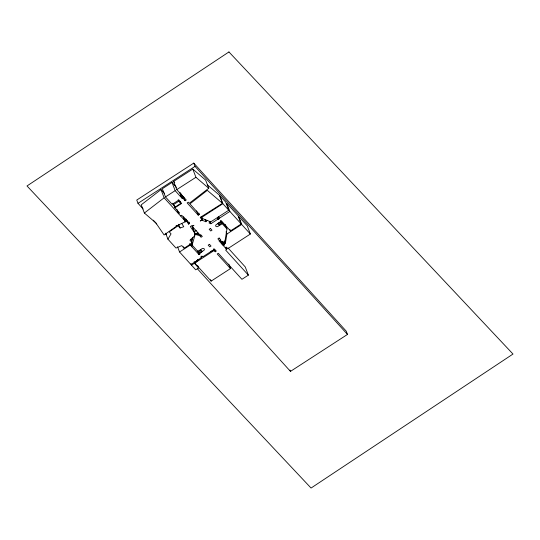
<?xml version="1.0" encoding="UTF-8"?>
<svg xmlns="http://www.w3.org/2000/svg" width="540" height="540" viewBox="0 0 540 540"><rect width="100%" height="100%" fill="white"/><g stroke="black" fill="none" stroke-linecap="round" stroke-linejoin="round"><path stroke-width="0.81" d="M225.268 224.478L226.976 228.953L224.728 242.609L222.116 244.303M222.5 243.479L223.324 245.632L224.397 244.937L223.776 244.249L225.389 243.203L226.901 234.029L226.044 231.795M192.166 225.976L195.014 233.435L194.272 236.21L189.972 240.26L192.368 242.899L184.126 248.245L181.73 245.606L175.986 248.063L167.913 239.166L165.638 233.199M191.45 241.988L192.753 237.398M191.477 242.055L192.78 237.465M189.736 243.526L190.31 245.018L199.024 254.61L200.104 253.915L192.119 245.079L195.156 234.36L192.598 227.651M167.913 239.166L171.059 233.847L169.222 231.869L178.065 225.801L180.07 228.008L183.769 226.732L181.933 223.709M201.042 217.904L201.899 220.144L205.936 221.765L207.043 220.374M210.128 221.616L209.021 223.007L210.863 223.749L218.032 219.098L217.465 217.607M199.085 259.153L194.731 263.075L211.12 281.131L230.479 268.582L228.771 264.107M200.948 257.472L202.19 256.351M164.342 193.293L160.994 189.601L141.244 204.815L144.376 213.023L155.824 222.885L164.113 234.974L177.667 225.369L186.611 221.177L185.753 218.936M144.376 213.023L164.126 197.802L160.994 189.601M181.359 193.975L183.074 198.45L185.132 200.718L186.246 199.989L176.762 189.614L173.63 181.406L192.8 169.081L205.625 180.063L208.757 188.264L189.263 203.29L188.264 202.196L187.137 202.925L198.254 215.183L199.361 214.468L198.815 213.03M219.375 225.437L217.978 226.388A1.633 1.208 -20.9 0 1 215.946 226.355A1.633 1.208 -20.9 0 1 216.128 224.694L217.762 223.661M200.644 249.635L202.034 248.684A1.633 1.208 -20.9 0 1 204.073 248.717A1.633 1.208 -20.9 0 1 203.884 250.378L202.257 251.417M197.519 268.927L290.48 371.385L347.49 334.435L346.235 331.155L193.759 163.1L136.748 200.05L138.004 203.33L143.107 208.953M138.004 203.33L195.007 166.381L193.759 163.1M176.492 187.387L172.017 182.453L162.338 188.73L165.47 196.931L172.186 204.336L178.909 199.976L181.622 203.438L174.899 207.792L179.624 213.003L178.551 213.705L176.951 209.52M165.47 196.931L175.149 190.66L172.017 182.453M175.149 190.66L181.865 198.059L180.212 192.861M179.894 201.177L180.745 203.418L175.372 206.901L173.387 204.721L178.767 201.238L178.2 199.746M182.135 197.883L183.074 198.45M180.556 215.912L181.629 215.217L189.587 223.519L188.642 224.134L186.611 221.177M207.34 184.849L219.375 195.116L222.507 203.317L200.259 217.397L202.325 219.672L200.259 221.009L201.899 220.144M222.845 203.688L201.866 217.282L203.006 218.754L210.769 221.873L228.764 210.215L225.632 202.007L219.713 195.487L222.845 203.688L228.764 210.215M194.218 231.903L196.236 230.594M218.032 219.098L218.288 219.382L219.368 218.687L219.112 218.403L229.865 211.43L226.732 203.222L238.1 215.757L241.232 223.958L230.479 230.931L221.373 220.894L220.3 221.596L226.976 228.953M197.849 232.619L195.156 234.36L199.361 235.541L200.759 234.731L202.318 236.453L201.069 237.263L199.503 235.548M221.272 221.238L222.21 223.702L219.429 225.504L217.701 223.594L219.854 222.203M201.11 256.055L201.677 257.546L190.924 264.519L179.55 251.991L190.31 245.018M226.901 234.029L241.677 224.451L238.545 216.25L247.239 225.828L250.371 234.029L227.786 248.67L226.402 247.144L225.329 247.847M198.666 252.329L199.53 253.274L202.311 251.478L200.583 249.575L197.809 251.377L199.53 253.274L202.311 251.478M219.767 240.462L220.934 241.475L224.714 242.615L219.767 240.462L219.051 240.921L226.712 249.372L225.632 250.067L248.373 275.13L241.92 279.308L218.309 253.287L217.235 253.989L230.479 268.582M191.504 265.167L194.407 263.291L198.612 267.928L195.716 269.804L191.504 265.167L190.937 263.675M213.489 248.947L215.224 251.775L216.304 251.08L214.583 249.183L202.736 256.838L202.102 256.129L201.022 256.824L201.677 257.546M217.701 223.594L220.489 221.798L221.346 222.743M176.762 189.614L195.932 177.289L208.757 188.264M183.647 216.729L185.315 221.873L183.944 218.288M210.316 251.478L214.097 250.526L194.731 263.075L194.164 261.583M176.033 225.754L177.667 225.369M223.351 242.818L221.218 242.217L222.352 243.466M222.507 203.317L207.299 190.343L189.938 203.863L199.361 214.468M173.63 181.406L174.764 182.655M195.007 166.381L347.49 334.435M229.865 211.43L241.232 223.958M241.677 224.451L250.371 234.029M220.462 220.428L226.118 226.699M228.049 247.975L245.241 266.922L248.373 275.13M178.767 201.238L180.745 203.418M200.914 236L192.22 226.415L193.921 225.315L192.105 226.294L191.599 225.727L190.31 226.564L195.014 233.435M164.126 197.802L185.355 221.204M153.306 220.199L156.708 223.945M165.213 233.321L166.347 234.569M198.227 251.161L199.53 253.274M289.98 370.076L290.48 371.385M229.912 229.439L230.479 230.931M218.545 216.533L219.368 218.687M218.538 216.911L219.112 218.403M217.472 217.228L218.288 219.382M224.532 240.968L225.389 243.203M225.855 247.131L226.712 249.372M223.85 243.5L224.397 244.937M223.202 242.757L223.776 244.249M192.8 169.081L195.932 177.289M210.006 221.508L210.863 223.749M205.119 219.632L205.936 221.765M214.13 248.906L215.224 251.775M201.184 216.689L202.325 219.672M196.607 210.877L198.254 215.183M183.485 196.412L185.132 200.718M181.157 194.319L182.804 198.626M179.672 192.314L181.865 198.059M189.041 222.082L189.587 223.519M210.546 279.639L211.12 281.131M187.272 220.55L188.642 224.134M185.861 219.017L186.435 220.509M197.654 251.019L199.024 254.61M183.897 218.531L184.721 220.685M190.951 239.173L192.368 242.899M191.552 243.587L192.119 245.079M190.904 243.898L192.044 246.881M197.755 265.687L198.612 267.928M174.312 205.382L175.163 207.623M173.759 204.809L174.899 207.792M172.82 203.229L173.387 204.721M178.646 224.282L180.07 228.008M183.553 246.753L184.126 248.245M177.559 246.773L179.55 251.991M198.072 259.355L194.731 263.075L198.085 259.389M228.94 51.948L27 185.963L311.06 488.052L513 354.044L228.94 51.948M197.613 233.456L196.607 234.103L198.74 234.704L197.613 233.456M210.438 228.454L209.183 229.271L210.749 230.992L212.004 230.175L210.438 228.454M220.246 222.635L218.72 223.621L219.672 224.667L221.191 223.675L220.246 222.635M209.453 244.316L208.197 245.126L209.763 246.847L211.012 246.031L209.453 244.316M219.132 238.039L217.876 238.856L219.443 240.57L220.698 239.76L219.132 238.039M200.347 250.412L198.828 251.397L199.773 252.443L201.299 251.458L200.347 250.412"/></g></svg>
